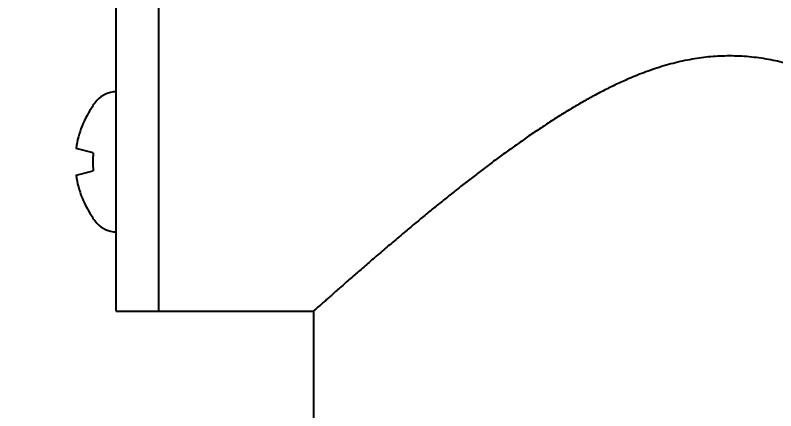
# Model space of a CAD drawing. Header units: inches. Extents: x 0 to 81.1, y 0 to 52.1.
# Drawn here: x 5.201 to 6.626, y 34.096 to 34.837 of the extents above; entities that cross this region are included whole.
import ezdxf

# ---------------------------------------------------------------- set-up
doc = ezdxf.new("R2010")
doc.units = ezdxf.units.IN
doc.header["$MEASUREMENT"] = 0
doc.linetypes.add('SLD-Solid', pattern=[0])
doc.styles.add('SLDTEXTSTYLE0', font='arial.ttf', dxfattribs={"width": 0.948})
doc.dimstyles.new('SLDDIMSTYLE0', dxfattribs={"dimtxt": 0.133472, "dimasz": 0.133472, "dimexe": 0, "dimexo": 0.0625, "dimgap": 0.033368, "dimtad": 0, "dimtih": 1, "dimtoh": 1, "dimdec": 4, "dimrnd": 1e-09, "dimzin": 12, "dimdsep": 46, "dimtxsty": 'SLDTEXTSTYLE0', "dimsah": 1, "dimcen": 0.09, "dimadec": 0, "dimazin": 3, "dimtfac": 1, "dimtdec": 4, "dimtofl": 0, "dimtmove": 0, "dimatfit": 3, "dimfxl": 1, "dimfrac": 2, "dimtolj": 1, "dimtzin": 12, "dimarcsym": 0})

# ---------------------------------------------------------------- blocks, each defined once
blk = doc.blocks.new('*D18')
at = {"color": 0, "linetype": 'SLD-Solid', "lineweight": -2, "transparency": 16777216}
for p, q in [((5.3274, 39.6522), (3.2455, 39.6522)), ((3.2455, 38.5522), (3.2455, 37.2195)), ((3.2455, 34.9522), (3.2455, 36.2848)), ((5.6974, 33.8522), (3.2455, 33.8522))]:
    blk.add_line(p, q, dxfattribs=at)
at = {"color": 0, "linetype": 'SLD-Solid', "transparency": 16777216}
for points in [[(3.0622, 38.5522), (3.4288, 38.5522), (3.2455, 39.6522)], [(3.0622, 34.9522), (3.4288, 34.9522), (3.2455, 33.8522)]]:
    blk.add_solid(points, dxfattribs=at)
at = {"layer": 'Defpoints', "color": 0, "linetype": 'SLD-Solid', "transparency": 16777216}
for p in [(3.2455, 39.6522), (5.3899, 39.6522), (5.7599, 33.8522)]:
    blk.add_point(p, dxfattribs=at)
at = {"color": 0, "linetype": 'SLD-Solid', "lineweight": 18, "transparency": 16777216, "insert": (3.2455, 37.1862), "char_height": 0.85, "attachment_point": 2, "style": 'SLDTEXTSTYLE0'}
blk.add_mtext('\\A1;5.8"', dxfattribs=at)

msp = doc.modelspace()

# ---------------------------------------------------------------- linework, layer by layer
at = {"color": 7, "linetype": 'SLD-Solid', "lineweight": 25}
for p, q in [((5.38986, 34.28217), (5.38986, 35.15717)), ((5.46986, 34.28217), (5.46986, 35.15717)), ((5.34715, 34.66737), (5.34633, 34.66759)), ((5.34715, 34.57876), (5.31478, 34.58743)), ((5.31478, 34.5369), (5.34715, 34.54558)), ((5.34633, 34.45675), (5.34715, 34.45697)), ((5.38986, 34.28217), (5.46986, 34.28217)), ((5.46986, 34.28217), (5.75991, 34.28217)), ((5.75986, 34.28222), (5.75986, 33.85217))]:
    msp.add_line(p, q, dxfattribs=at)
for centre, radius, start, end in [((5.38986, 34.64591), 0.04751, 90, 139.08324), ((5.48647, 34.56217), 0.17536, 139.08324, 143.04825), ((5.49047, 34.56282), 0.1774, 143.89062, 172.02467), ((5.51468, 34.56217), 0.16835, 174.34397, 185.65603), ((5.49065, 34.56159), 0.17759, 187.9906, 216.09411), ((5.48647, 34.56217), 0.17536, 216.95175, 220.91676), ((5.38986, 34.47843), 0.04751, 220.91676, 270)]:
    msp.add_arc(centre, radius, start, end, dxfattribs=at)
for points, knots in [([(6.53986, 34.76065), (6.53398, 34.76058), (6.52223, 34.76042), (6.50459, 34.75921), (6.48699, 34.75727), (6.46929, 34.75455), (6.4516, 34.75107), (6.4339, 34.74686), (6.41638, 34.74198), (6.39937, 34.7366), (6.3829, 34.7308), (6.36696, 34.72468), (6.34857, 34.71705), (6.32788, 34.7077), (6.30491, 34.69641), (6.28228, 34.68446), (6.25997, 34.67193), (6.23809, 34.65898), (6.21608, 34.64535), (6.19398, 34.63109), (6.17181, 34.61624), (6.15007, 34.60122), (6.12872, 34.58604), (6.10776, 34.57077), (6.08733, 34.55555), (6.06743, 34.54044), (6.04771, 34.5252), (6.02807, 34.50979), (6.00854, 34.49424), (5.98951, 34.47888), (5.97046, 34.46334), (5.95149, 34.44769), (5.93476, 34.43375), (5.92056, 34.42182), (5.90869, 34.4118), (5.89709, 34.40195), (5.88578, 34.3923), (5.87479, 34.38287), (5.86416, 34.37372), (5.85392, 34.36488), (5.84409, 34.35635), (5.83417, 34.34772), (5.82429, 34.33909), (5.81456, 34.33057), (5.80552, 34.32262), (5.79713, 34.31523), (5.78948, 34.30847), (5.78258, 34.30237), (5.77654, 34.29701), (5.77143, 34.29247), (5.76726, 34.28876), (5.76401, 34.28587), (5.76165, 34.28377), (5.76038, 34.28264), (5.75988, 34.28219), (5.7599, 34.28221), (5.75991, 34.28222)], [0, 0, 0, 0, 0.0132167, 0.0264336, 0.0397779, 0.0531226, 0.0668287, 0.0805353, 0.0943446, 0.1081544, 0.1212113, 0.1342722, 0.1473302, 0.1670782, 0.1868273, 0.2069453, 0.227064, 0.2472676, 0.2674716, 0.2892145, 0.3109578, 0.3327716, 0.3545855, 0.3765261, 0.398483, 0.420073, 0.4416787, 0.4645344, 0.4873899, 0.5103284, 0.5332668, 0.5581461, 0.5830252, 0.5997001, 0.6163776, 0.6330522, 0.6500404, 0.6670316, 0.6840194, 0.7011346, 0.7182535, 0.7353683, 0.755401, 0.7754335, 0.7955859, 0.815738, 0.8362991, 0.8568598, 0.877578, 0.8982959, 0.9183359, 0.9383758, 0.9585808, 0.9787858, 0.9926126, 1, 1, 1, 1]), ([(7.31979, 34.28222), (7.3198, 34.28222), (7.31982, 34.2822), (7.31909, 34.28285), (7.31754, 34.28423), (7.31516, 34.28635), (7.31197, 34.28919), (7.30796, 34.29276), (7.30312, 34.29706), (7.29748, 34.30205), (7.29115, 34.30766), (7.28418, 34.31381), (7.27662, 34.32048), (7.2684, 34.32771), (7.25949, 34.33553), (7.24991, 34.3439), (7.23968, 34.35283), (7.22885, 34.36223), (7.21764, 34.37192), (7.20613, 34.38183), (7.19437, 34.39192), (7.18214, 34.40235), (7.16946, 34.41312), (7.15632, 34.4242), (7.1427, 34.43562), (7.12859, 34.44737), (7.11399, 34.45943), (7.09899, 34.47172), (7.0836, 34.48422), (7.06782, 34.49691), (7.05173, 34.5097), (7.03536, 34.52257), (7.0187, 34.53549), (7.00168, 34.54851), (6.98432, 34.56158), (6.96659, 34.57469), (6.94845, 34.58785), (6.92988, 34.60104), (6.91086, 34.61421), (6.89146, 34.62728), (6.87165, 34.64022), (6.85143, 34.65297), (6.83195, 34.66476), (6.81327, 34.6756), (6.79544, 34.6855), (6.77729, 34.69509), (6.75873, 34.70435), (6.73977, 34.71322), (6.72036, 34.72162), (6.70056, 34.72946), (6.68165, 34.73618), (6.66376, 34.74185), (6.6469, 34.74656), (6.62981, 34.75069), (6.61235, 34.7542), (6.59458, 34.75703), (6.57648, 34.75909), (6.55822, 34.7604), (6.54598, 34.76057), (6.53986, 34.76065)], [0, 0, 0, 0, 0.0090369, 0.0277204, 0.0464039, 0.0652238, 0.0840438, 0.1032801, 0.1225165, 0.141889, 0.1612616, 0.1799557, 0.19865, 0.2174506, 0.2362514, 0.2553578, 0.2744645, 0.2936641, 0.3128638, 0.3310755, 0.3492915, 0.3675037, 0.3858563, 0.4042127, 0.4225658, 0.4413099, 0.4600574, 0.4788019, 0.4976603, 0.5165219, 0.5353806, 0.5540837, 0.5727895, 0.5914928, 0.6102895, 0.6290889, 0.6478856, 0.6669732, 0.6860635, 0.7051509, 0.7243482, 0.7435486, 0.7627452, 0.7787639, 0.7947824, 0.8108482, 0.8269136, 0.8431631, 0.8594121, 0.8757508, 0.8920887, 0.9053175, 0.918546, 0.9318612, 0.945176, 0.958814, 0.9724517, 0.9862259, 1, 1, 1, 1])]:
    msp.add_open_spline(points, degree=3, knots=knots, dxfattribs=at)

# ---------------------------------------------------------------- dimensions: what is measured, and where the dimension line sits
at = {"color": 2, "linetype": 'SLD-Solid', "lineweight": 18}
dim = msp.add_linear_dim(base=(3.24551, 39.65217), p1=(5.75986, 33.85217), p2=(5.38986, 39.65217), angle=90, text='<>"', dimstyle='SLDDIMSTYLE0', override={"dimtxt": 0.85, "dimasz": 1.1}, dxfattribs=at)
dim.commit()
dim.dimension.update_dxf_attribs({"geometry": '*D18', "text_midpoint": (3.24551, 36.75217), "dimtype": 160})

doc.saveas('drawing.dxf')
